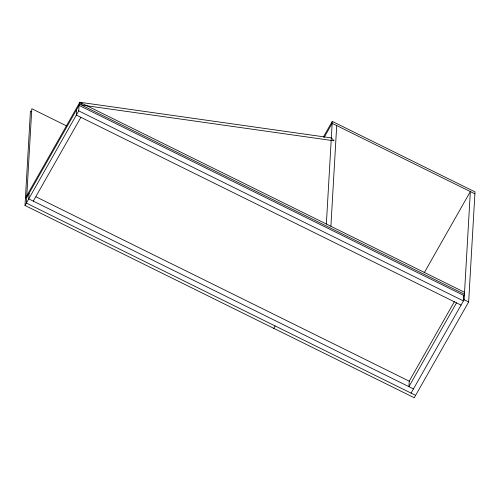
<?xml version="1.0" encoding="UTF-8"?>
<svg xmlns="http://www.w3.org/2000/svg" width="500" height="500" viewBox="0 0 500 500"><rect width="100%" height="100%" fill="white"/><g stroke="black" fill="none" stroke-linecap="round" stroke-linejoin="round"><path stroke-width="0.75" d="M323.431 136.956L332.275 121.394L475 191.894L468.656 301.962L414.256 397.738L25 205.469L30.438 111.119L31.837 111.806M29.056 193.381L28.737 198.888L413.45 388.906M76.656 109.575L76.338 115.081L461.05 305.106M78.719 110.887L79.037 105.388L463.75 295.413L463.431 300.912L78.719 110.887L25 205.469M26.675 197.569L79.719 104.188L79.831 102.263L331.319 137.9L334.125 140.819L82.631 105.175L79.831 102.263L25.431 198.038M326.356 224.031L332.275 121.394M330.894 226.275L336.706 125.562M411.075 393.1L464.113 299.719L470.35 191.575L424.225 272.775M33.281 201.125L80.881 117.325M324.094 137.531L332.163 123.319L474.888 193.819M273.8 328.363L275.156 325.969M454.525 301.413L409.231 381.163L408.913 386.669L456.512 302.863M463.275 296.244L464.431 294.212L79.719 104.188M79.831 102.263L464.538 292.288M464.113 299.719L468.656 301.962M66.744 125.981L31.8 108.725L26.363 203.075L415.613 395.344M36.05 196.838L409.575 381.331"/></g></svg>
